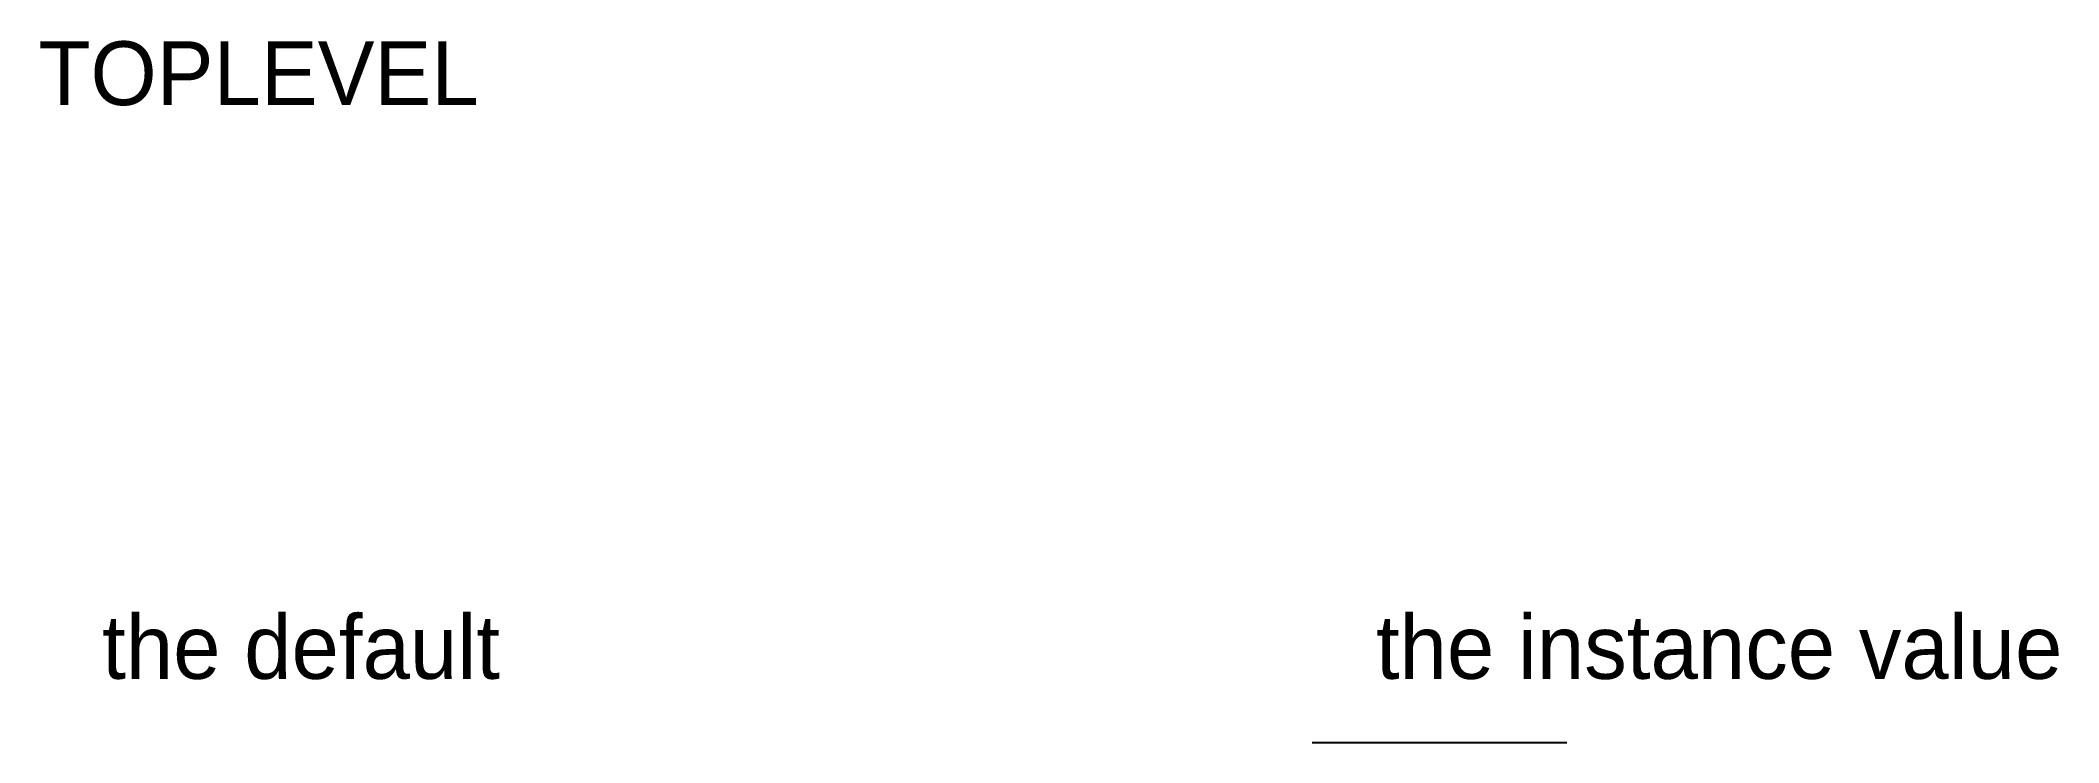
# Model space of a CAD drawing. Extents: x 0 to 31.7, y 0 to 11.
import ezdxf

# ---------------------------------------------------------------- set-up
doc = ezdxf.new("R2010")
doc.units = 0
doc.layers.add('VIPRS_G13', color=7, linetype='Continuous')

# ---------------------------------------------------------------- blocks, each defined once
blk = doc.blocks.new('VIPRS_G13_ATTDEF_BLK')
blk.add_line((0, 0), (4, 0))
blk.add_attdef('TEMPLATE', (1, 1), '', height=1)

msp = doc.modelspace()

# ---------------------------------------------------------------- block references
at = {"layer": 'VIPRS_G13'}
ref = msp.add_blockref('VIPRS_G13_ATTDEF_BLK', (20, 0), dxfattribs=at)
ref.add_attrib('TEMPLATE', 'the default', (1, 1), dxfattribs={"layer": '0', "height": 1})
ref.add_attrib('TEMPLATE', 'the instance value', (21, 1), dxfattribs={"layer": '0', "height": 1})

# ---------------------------------------------------------------- texts
msp.add_attdef('TOPLEVEL', (0, 10), 'top level definition', height=1, dxfattribs=at)

doc.saveas('drawing.dxf')
